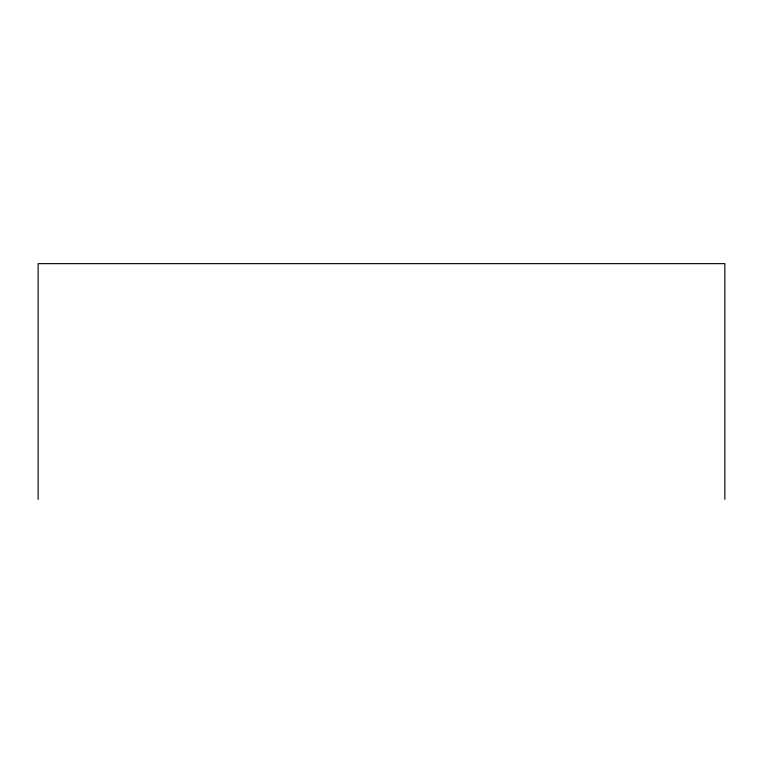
<?xml version="1.0" encoding="UTF-8"?>
<svg xmlns="http://www.w3.org/2000/svg" width="763" height="763" viewBox="0 0 763 763"><rect width="100%" height="100%" fill="white"/><g stroke="black" fill="none" stroke-linecap="round" stroke-linejoin="round"><path stroke-width="1.14" d="M724.85 499.355L724.85 263.645L38.15 263.645L38.15 499.355"/></g></svg>
